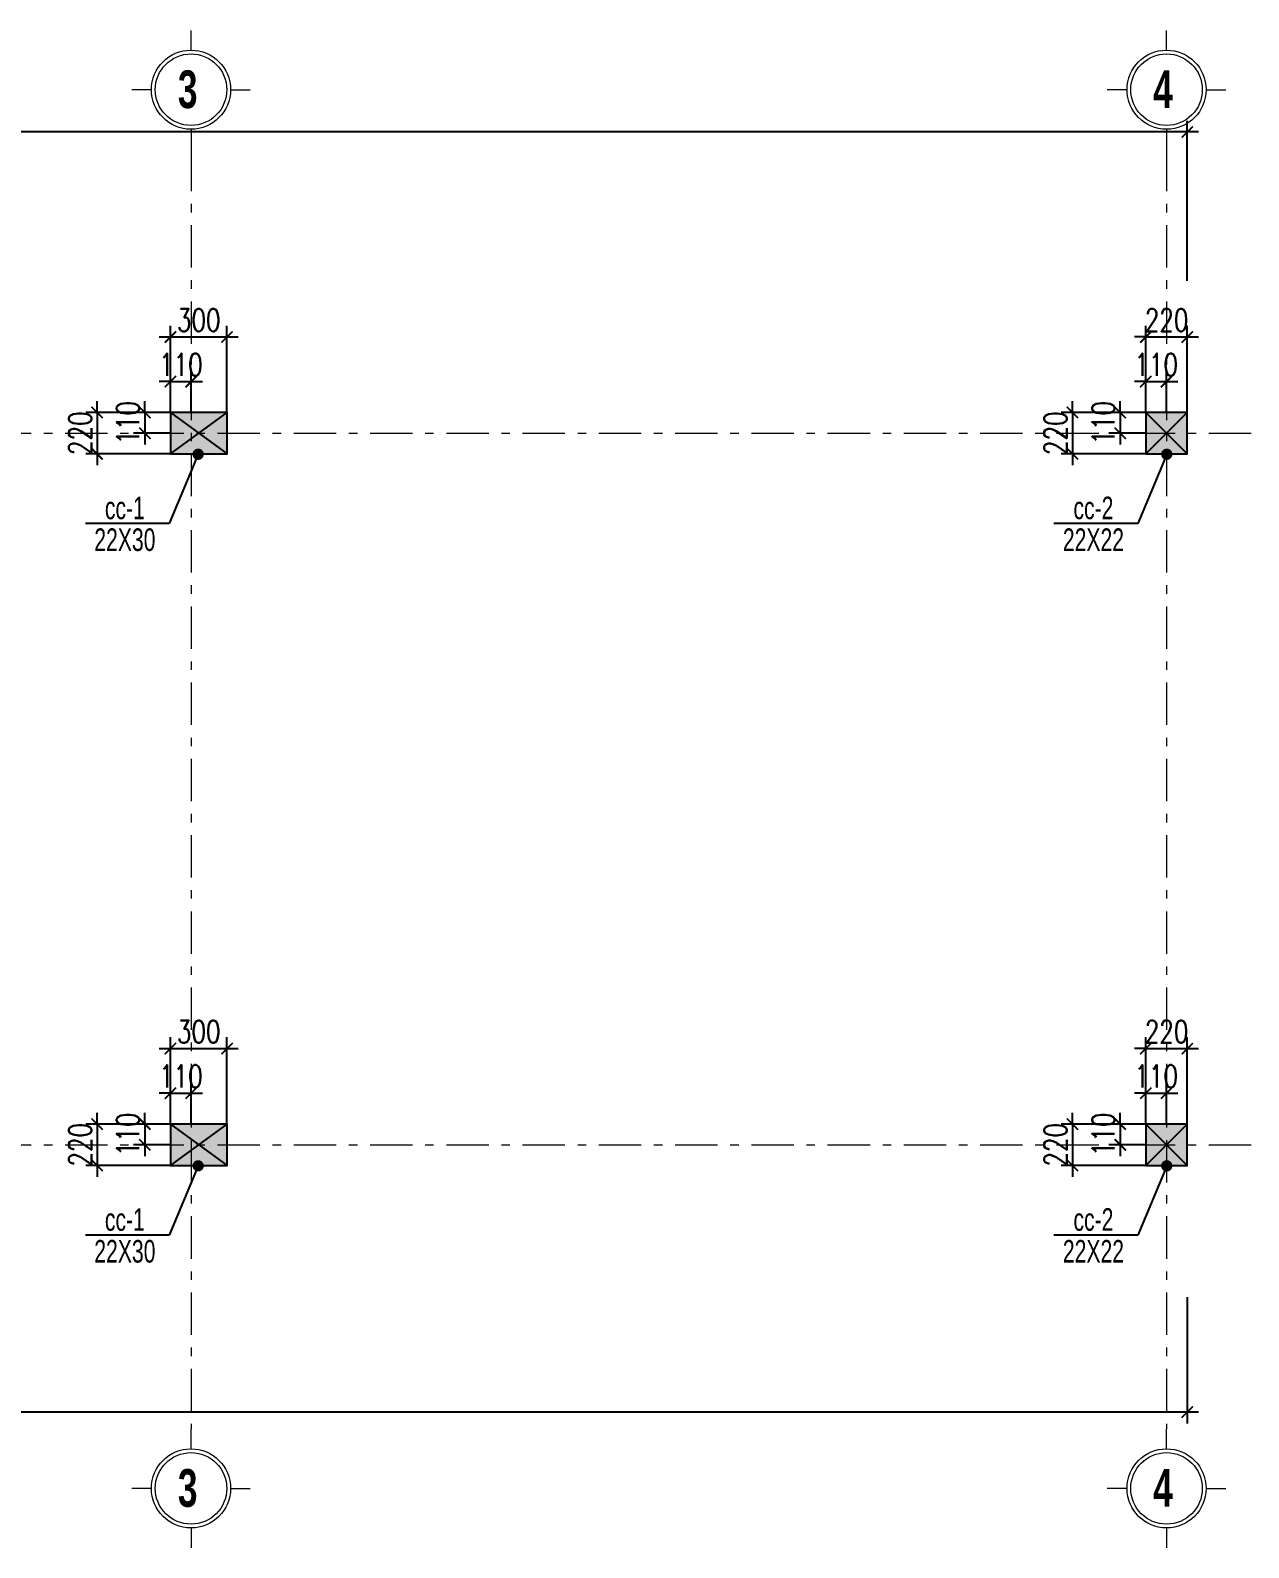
# Model space of a CAD drawing. Extents: x -2098986 to 943, y -1296280 to 73591.
# Drawn here: x -1721658 to -1715188, y -1065791 to -1057731 of the extents above; entities that cross this region are included whole.
import ezdxf
from ezdxf.enums import TextEntityAlignment as Align

# ---------------------------------------------------------------- set-up
doc = ezdxf.new("R2010")
doc.units = 0
doc.header["$LTSCALE"] = 150
doc.header["$PDMODE"] = 35
doc.linetypes.add('_Tim', pattern=[9, 5, -1.5, 1, -1.5])
doc.layers.get('0').update_dxf_attribs({"lineweight": 18})
doc.layers.get('Defpoints').update_dxf_attribs({"lineweight": 18})
for name, color, linetype, lineweight in [('05.Text', 253, 'Continuous', 18), ('LS-DIM', 251, 'Continuous', 13), ('LS-TEXT', 60, 'Continuous', 20), ('LS-TRUC', 108, '_Tim', 9)]:
    doc.layers.add(name, color=color, linetype=linetype, lineweight=lineweight)
doc.layers.add('DIM', color=1, linetype='Continuous')
doc.layers.add('HATCH', color=8, linetype='Continuous')
doc.styles.add('AVANTHB', font='')
doc.styles.add('KCVN-LEADER', font='vnromadi.shx', dxfattribs={"width": 0.7, "height": 4})
doc.styles.add('vnsimpli', font='vnsimli.shx', dxfattribs={"width": 0.75})
doc.styles.get('AVANTHB').set_extended_font_data('.VnAvantH', bold=True)
doc.dimstyles.new('D100', dxfattribs={"dimtxt": 200, "dimasz": 100, "dimexe": 100, "dimexo": 0, "dimgap": 50, "dimtad": 1, "dimdec": 0, "dimdsep": 46, "dimtxsty": 'vnsimpli', "dimblk": 'ARCHTICK', "dimcen": 1, "dimdle": 100, "dimclrd": 256, "dimclre": 256, "dimclrt": 60, "dimadec": 0, "dimazin": 0, "dimtfac": 1, "dimtdec": 0, "dimtix": 1, "dimtmove": 2, "dimatfit": 3, "dimfxl": 1, "dimarcsym": 0})
doc.dimstyles.new('D100(120)', dxfattribs={"dimtxt": 120, "dimasz": 60, "dimexe": 60, "dimexo": 0, "dimgap": 30, "dimtad": 1, "dimdec": 0, "dimdsep": 46, "dimtxsty": 'vnsimpli', "dimblk": 'ARCHTICK', "dimcen": 0, "dimdle": 60, "dimclrd": 256, "dimclre": 256, "dimclrt": 60, "dimadec": 0, "dimazin": 0, "dimtfac": 1, "dimtdec": 0, "dimtix": 1, "dimtmove": 0, "dimatfit": 3, "dimfxl": 1, "dimarcsym": 0})

# ---------------------------------------------------------------- blocks, each defined once
blk = doc.blocks.new('DANHTRUC')
for p, q in [((980383, -947347), (980383, -947137)), ((979963, -947767), (979753, -947767)), ((980803, -947767), (981013, -947767)), ((980383, -948187), (980383, -948397))]:
    blk.add_line(p, q)
for radius in [420, 380]:
    blk.add_circle((980383, -947767), radius)
blk = doc.blocks.new('_ArchTick')
at = {"layer": 'DIM', "color": 0, "const_width": 0.15}
blk.add_lwpolyline([(-0.5, -0.5), (0.5, 0.5)], dxfattribs=at)
blk = doc.blocks.new('*D734')
at = {"layer": 'Defpoints', "color": 0, "transparency": 16777216}
for p in [(-1939457, -1050604), (-1939457, -1051394), (-1924457, -1051394)]:
    blk.add_point(p, dxfattribs=at)
at = {"layer": 'LS-DIM', "lineweight": -2, "transparency": 16777216}
for p, q in [((-1924397, -1050604), (-1939517, -1050604)), ((-1939457, -1051394), (-1939457, -1050544)), ((-1924457, -1051394), (-1924457, -1050544))]:
    blk.add_line(p, q, dxfattribs=at)
at = {"layer": 'LS-DIM', "lineweight": -2, "transparency": 16777216, "xscale": 60, "yscale": 60, "zscale": 60, "rotation": 180}
blk.add_blockref('_ArchTick', (-1939457, -1050604), dxfattribs=at)
at = {"layer": 'LS-DIM', "lineweight": -2, "transparency": 16777216, "xscale": 60, "yscale": 60, "zscale": 60}
blk.add_blockref('_ArchTick', (-1924457, -1050604), dxfattribs=at)
at = {"layer": 'LS-DIM', "color": 60, "transparency": 16777216, "insert": (-1931956, -1050514), "char_height": 120, "attachment_point": 5, "style": 'vnsimpli'}
blk.add_mtext('15000', dxfattribs=at)
blk = doc.blocks.new('*D744')
at = {"layer": 'Defpoints', "color": 0, "transparency": 16777216}
for p in [(-1939457, -1056794), (-1924457, -1056794), (-1939457, -1057404)]:
    blk.add_point(p, dxfattribs=at)
at = {"layer": 'LS-DIM', "lineweight": -2, "transparency": 16777216}
for p, q in [((-1939457, -1056794), (-1939457, -1057464)), ((-1924457, -1056794), (-1924457, -1057464)), ((-1924397, -1057404), (-1939517, -1057404))]:
    blk.add_line(p, q, dxfattribs=at)
at = {"layer": 'LS-DIM', "lineweight": -2, "transparency": 16777216, "xscale": 60, "yscale": 60, "zscale": 60, "rotation": 180}
blk.add_blockref('_ArchTick', (-1939457, -1057404), dxfattribs=at)
at = {"layer": 'LS-DIM', "lineweight": -2, "transparency": 16777216, "xscale": 60, "yscale": 60, "zscale": 60}
blk.add_blockref('_ArchTick', (-1924457, -1057404), dxfattribs=at)
at = {"layer": 'LS-DIM', "color": 60, "transparency": 16777216, "insert": (-1931956, -1057314), "char_height": 120, "attachment_point": 5, "style": 'vnsimpli'}
blk.add_mtext('15000', dxfattribs=at)
blk = doc.blocks.new('*D766')
at = {"layer": 'Defpoints', "color": 0, "transparency": 16777216}
for p in [(-1720803.7, -1059596.8), (-1720913.7, -1059760.8), (-1720803.7, -1059760.8)]:
    blk.add_point(p, dxfattribs=at)
at = {"layer": 'LS-DIM', "lineweight": -2, "transparency": 16777216}
for p, q in [((-1720913.7, -1059760.8), (-1720913.7, -1059536.8)), ((-1720803.7, -1059760.8), (-1720803.7, -1059536.8)), ((-1720913.7, -1059596.8), (-1720973.7, -1059596.8)), ((-1720913.7, -1059596.8), (-1720803.7, -1059596.8)), ((-1720803.7, -1059596.8), (-1720743.7, -1059596.8))]:
    blk.add_line(p, q, dxfattribs=at)
at = {"layer": 'LS-DIM', "lineweight": -2, "transparency": 16777216, "xscale": 60, "yscale": 60, "zscale": 60}
blk.add_blockref('_ArchTick', (-1720913.7, -1059596.8), dxfattribs=at)
at = {"layer": 'LS-DIM', "lineweight": -2, "transparency": 16777216, "xscale": 60, "yscale": 60, "zscale": 60, "rotation": 180}
blk.add_blockref('_ArchTick', (-1720803.7, -1059596.8), dxfattribs=at)
at = {"layer": 'LS-DIM', "color": 60, "transparency": 16777216, "insert": (-1720858.7, -1059506.8), "char_height": 120, "attachment_point": 5, "style": 'vnsimpli'}
blk.add_mtext('110', dxfattribs=at)
blk = doc.blocks.new('*D767')
at = {"layer": 'Defpoints', "color": 0, "transparency": 16777216}
for p in [(-1720613.7, -1059359.8), (-1720913.7, -1059760.8), (-1720613.7, -1059760.8)]:
    blk.add_point(p, dxfattribs=at)
at = {"layer": 'LS-DIM', "lineweight": -2, "transparency": 16777216}
for p, q in [((-1720913.7, -1059760.8), (-1720913.7, -1059299.8)), ((-1720613.7, -1059760.8), (-1720613.7, -1059299.8)), ((-1720973.7, -1059359.8), (-1720553.7, -1059359.8))]:
    blk.add_line(p, q, dxfattribs=at)
at = {"layer": 'LS-DIM', "lineweight": -2, "transparency": 16777216, "xscale": 60, "yscale": 60, "zscale": 60, "rotation": 180}
blk.add_blockref('_ArchTick', (-1720913.7, -1059359.8), dxfattribs=at)
at = {"layer": 'LS-DIM', "lineweight": -2, "transparency": 16777216, "xscale": 60, "yscale": 60, "zscale": 60}
blk.add_blockref('_ArchTick', (-1720613.7, -1059359.8), dxfattribs=at)
at = {"layer": 'LS-DIM', "color": 60, "transparency": 16777216, "insert": (-1720763.7, -1059269.8), "char_height": 120, "attachment_point": 5, "style": 'vnsimpli'}
blk.add_mtext('300', dxfattribs=at)
blk = doc.blocks.new('*D768')
at = {"layer": 'Defpoints', "color": 0, "transparency": 16777216}
for p in [(-1720913.7, -1059760.8), (-1721049.6, -1059870.8), (-1720913.7, -1059870.8)]:
    blk.add_point(p, dxfattribs=at)
at = {"layer": 'LS-DIM', "lineweight": -2, "transparency": 16777216}
for p, q in [((-1721049.6, -1059760.8), (-1721049.6, -1059700.8)), ((-1720913.7, -1059760.8), (-1721109.6, -1059760.8)), ((-1721049.6, -1059760.8), (-1721049.6, -1059870.8)), ((-1720913.7, -1059870.8), (-1721109.6, -1059870.8)), ((-1721049.6, -1059870.8), (-1721049.6, -1059930.8))]:
    blk.add_line(p, q, dxfattribs=at)
at = {"layer": 'LS-DIM', "lineweight": -2, "transparency": 16777216, "xscale": 60, "yscale": 60, "zscale": 60}
for p, rotation in [((-1721049.6, -1059760.8), 270), ((-1721049.6, -1059870.8), 90)]:
    blk.add_blockref('_ArchTick', p, dxfattribs=dict(at, rotation=rotation))
at = {"layer": 'LS-DIM', "color": 60, "transparency": 16777216, "insert": (-1721139.6, -1059815.8), "char_height": 120, "attachment_point": 5, "rotation": 90, "style": 'vnsimpli'}
blk.add_mtext('110', dxfattribs=at)
blk = doc.blocks.new('*D769')
at = {"layer": 'Defpoints', "color": 0, "transparency": 16777216}
for p in [(-1720913.7, -1059760.8), (-1721303.6, -1059980.8), (-1720913.7, -1059980.8)]:
    blk.add_point(p, dxfattribs=at)
at = {"layer": 'LS-DIM', "lineweight": -2, "transparency": 16777216}
for p, q in [((-1721303.6, -1059760.8), (-1721303.6, -1059700.8)), ((-1720913.7, -1059760.8), (-1721363.6, -1059760.8)), ((-1721303.6, -1059760.8), (-1721303.6, -1059980.8)), ((-1720913.7, -1059980.8), (-1721363.6, -1059980.8)), ((-1721303.6, -1059980.8), (-1721303.6, -1060040.8))]:
    blk.add_line(p, q, dxfattribs=at)
at = {"layer": 'LS-DIM', "lineweight": -2, "transparency": 16777216, "xscale": 60, "yscale": 60, "zscale": 60}
for p, rotation in [((-1721303.6, -1059760.8), 270), ((-1721303.6, -1059980.8), 90)]:
    blk.add_blockref('_ArchTick', p, dxfattribs=dict(at, rotation=rotation))
at = {"layer": 'LS-DIM', "color": 60, "transparency": 16777216, "insert": (-1721393.6, -1059870.8), "char_height": 120, "attachment_point": 5, "rotation": 90, "style": 'vnsimpli'}
blk.add_mtext('220', dxfattribs=at)
blk = doc.blocks.new('DOT')
at = {"color": 0, "linetype": 'ByBlock'}
blk.add_line((-0.5, 0), (-1, 0), dxfattribs=at)
at = {"color": 0, "linetype": 'ByBlock', "const_width": 0.5}
blk.add_lwpolyline([(-0.25, 0, 1), (0.25, 0, 1)], format="xyb", close=True, dxfattribs=at)
blk = doc.blocks.new('*D770')
at = {"layer": 'Defpoints', "color": 0, "transparency": 16777216}
for p in [(-1720803.7, -1063376.8), (-1720913.7, -1063540.8), (-1720803.7, -1063540.8)]:
    blk.add_point(p, dxfattribs=at)
at = {"layer": 'LS-DIM', "lineweight": -2, "transparency": 16777216}
for p, q in [((-1720913.7, -1063540.8), (-1720913.7, -1063316.8)), ((-1720803.7, -1063540.8), (-1720803.7, -1063316.8)), ((-1720913.7, -1063376.8), (-1720973.7, -1063376.8)), ((-1720913.7, -1063376.8), (-1720803.7, -1063376.8)), ((-1720803.7, -1063376.8), (-1720743.7, -1063376.8))]:
    blk.add_line(p, q, dxfattribs=at)
at = {"layer": 'LS-DIM', "lineweight": -2, "transparency": 16777216, "xscale": 60, "yscale": 60, "zscale": 60}
blk.add_blockref('_ArchTick', (-1720913.7, -1063376.8), dxfattribs=at)
at = {"layer": 'LS-DIM', "lineweight": -2, "transparency": 16777216, "xscale": 60, "yscale": 60, "zscale": 60, "rotation": 180}
blk.add_blockref('_ArchTick', (-1720803.7, -1063376.8), dxfattribs=at)
at = {"layer": 'LS-DIM', "color": 60, "transparency": 16777216, "insert": (-1720858.7, -1063286.8), "char_height": 120, "attachment_point": 5, "style": 'vnsimpli'}
blk.add_mtext('110', dxfattribs=at)
blk = doc.blocks.new('*D771')
at = {"layer": 'Defpoints', "color": 0, "transparency": 16777216}
for p in [(-1720613.7, -1063139.8), (-1720913.7, -1063540.8), (-1720613.7, -1063540.8)]:
    blk.add_point(p, dxfattribs=at)
at = {"layer": 'LS-DIM', "lineweight": -2, "transparency": 16777216}
for p, q in [((-1720913.7, -1063540.8), (-1720913.7, -1063079.8)), ((-1720613.7, -1063540.8), (-1720613.7, -1063079.8)), ((-1720973.7, -1063139.8), (-1720553.7, -1063139.8))]:
    blk.add_line(p, q, dxfattribs=at)
at = {"layer": 'LS-DIM', "lineweight": -2, "transparency": 16777216, "xscale": 60, "yscale": 60, "zscale": 60, "rotation": 180}
blk.add_blockref('_ArchTick', (-1720913.7, -1063139.8), dxfattribs=at)
at = {"layer": 'LS-DIM', "lineweight": -2, "transparency": 16777216, "xscale": 60, "yscale": 60, "zscale": 60}
blk.add_blockref('_ArchTick', (-1720613.7, -1063139.8), dxfattribs=at)
at = {"layer": 'LS-DIM', "color": 60, "transparency": 16777216, "insert": (-1720763.7, -1063049.8), "char_height": 120, "attachment_point": 5, "style": 'vnsimpli'}
blk.add_mtext('300', dxfattribs=at)
blk = doc.blocks.new('*D772')
at = {"layer": 'Defpoints', "color": 0, "transparency": 16777216}
for p in [(-1720913.7, -1063540.8), (-1721049.6, -1063650.8), (-1720913.7, -1063650.8)]:
    blk.add_point(p, dxfattribs=at)
at = {"layer": 'LS-DIM', "lineweight": -2, "transparency": 16777216}
for p, q in [((-1721049.6, -1063540.8), (-1721049.6, -1063480.8)), ((-1720913.7, -1063540.8), (-1721109.6, -1063540.8)), ((-1721049.6, -1063540.8), (-1721049.6, -1063650.8)), ((-1720913.7, -1063650.8), (-1721109.6, -1063650.8)), ((-1721049.6, -1063650.8), (-1721049.6, -1063710.8))]:
    blk.add_line(p, q, dxfattribs=at)
at = {"layer": 'LS-DIM', "lineweight": -2, "transparency": 16777216, "xscale": 60, "yscale": 60, "zscale": 60}
for p, rotation in [((-1721049.6, -1063540.8), 270), ((-1721049.6, -1063650.8), 90)]:
    blk.add_blockref('_ArchTick', p, dxfattribs=dict(at, rotation=rotation))
at = {"layer": 'LS-DIM', "color": 60, "transparency": 16777216, "insert": (-1721139.6, -1063595.8), "char_height": 120, "attachment_point": 5, "rotation": 90, "style": 'vnsimpli'}
blk.add_mtext('110', dxfattribs=at)
blk = doc.blocks.new('*D773')
at = {"layer": 'Defpoints', "color": 0, "transparency": 16777216}
for p in [(-1720913.7, -1063540.8), (-1721303.6, -1063760.8), (-1720913.7, -1063760.8)]:
    blk.add_point(p, dxfattribs=at)
at = {"layer": 'LS-DIM', "lineweight": -2, "transparency": 16777216}
for p, q in [((-1721303.6, -1063540.8), (-1721303.6, -1063480.8)), ((-1720913.7, -1063540.8), (-1721363.6, -1063540.8)), ((-1721303.6, -1063540.8), (-1721303.6, -1063760.8)), ((-1720913.7, -1063760.8), (-1721363.6, -1063760.8)), ((-1721303.6, -1063760.8), (-1721303.6, -1063820.8))]:
    blk.add_line(p, q, dxfattribs=at)
at = {"layer": 'LS-DIM', "lineweight": -2, "transparency": 16777216, "xscale": 60, "yscale": 60, "zscale": 60}
for p, rotation in [((-1721303.6, -1063540.8), 270), ((-1721303.6, -1063760.8), 90)]:
    blk.add_blockref('_ArchTick', p, dxfattribs=dict(at, rotation=rotation))
at = {"layer": 'LS-DIM', "color": 60, "transparency": 16777216, "insert": (-1721393.6, -1063650.8), "char_height": 120, "attachment_point": 5, "rotation": 90, "style": 'vnsimpli'}
blk.add_mtext('220', dxfattribs=at)
blk = doc.blocks.new('*D754')
at = {"layer": 'Defpoints', "color": 0, "transparency": 16777216}
for p in [(-1715623.7, -1059596.8), (-1715733.7, -1059760.8), (-1715623.7, -1059760.8)]:
    blk.add_point(p, dxfattribs=at)
at = {"layer": 'LS-DIM', "lineweight": -2, "transparency": 16777216}
for p, q in [((-1715733.7, -1059760.8), (-1715733.7, -1059536.8)), ((-1715623.7, -1059760.8), (-1715623.7, -1059536.8)), ((-1715733.7, -1059596.8), (-1715793.7, -1059596.8)), ((-1715733.7, -1059596.8), (-1715623.7, -1059596.8)), ((-1715623.7, -1059596.8), (-1715563.7, -1059596.8))]:
    blk.add_line(p, q, dxfattribs=at)
at = {"layer": 'LS-DIM', "lineweight": -2, "transparency": 16777216, "xscale": 60, "yscale": 60, "zscale": 60}
blk.add_blockref('_ArchTick', (-1715733.7, -1059596.8), dxfattribs=at)
at = {"layer": 'LS-DIM', "lineweight": -2, "transparency": 16777216, "xscale": 60, "yscale": 60, "zscale": 60, "rotation": 180}
blk.add_blockref('_ArchTick', (-1715623.7, -1059596.8), dxfattribs=at)
at = {"layer": 'LS-DIM', "color": 60, "transparency": 16777216, "insert": (-1715678.7, -1059506.8), "char_height": 120, "attachment_point": 5, "style": 'vnsimpli'}
blk.add_mtext('110', dxfattribs=at)
blk = doc.blocks.new('*D755')
at = {"layer": 'Defpoints', "color": 0, "transparency": 16777216}
for p in [(-1715513.7, -1059359.8), (-1715733.7, -1059760.8), (-1715513.7, -1059760.8)]:
    blk.add_point(p, dxfattribs=at)
at = {"layer": 'LS-DIM', "lineweight": -2, "transparency": 16777216}
for p, q in [((-1715733.7, -1059760.8), (-1715733.7, -1059299.8)), ((-1715513.7, -1059760.8), (-1715513.7, -1059299.8)), ((-1715733.7, -1059359.8), (-1715793.7, -1059359.8)), ((-1715733.7, -1059359.8), (-1715513.7, -1059359.8)), ((-1715513.7, -1059359.8), (-1715453.7, -1059359.8))]:
    blk.add_line(p, q, dxfattribs=at)
at = {"layer": 'LS-DIM', "lineweight": -2, "transparency": 16777216, "xscale": 60, "yscale": 60, "zscale": 60}
blk.add_blockref('_ArchTick', (-1715733.7, -1059359.8), dxfattribs=at)
at = {"layer": 'LS-DIM', "lineweight": -2, "transparency": 16777216, "xscale": 60, "yscale": 60, "zscale": 60, "rotation": 180}
blk.add_blockref('_ArchTick', (-1715513.7, -1059359.8), dxfattribs=at)
at = {"layer": 'LS-DIM', "color": 60, "transparency": 16777216, "insert": (-1715623.7, -1059269.8), "char_height": 120, "attachment_point": 5, "style": 'vnsimpli'}
blk.add_mtext('220', dxfattribs=at)
blk = doc.blocks.new('*D756')
at = {"layer": 'Defpoints', "color": 0, "transparency": 16777216}
for p in [(-1715733.7, -1059760.8), (-1715869.6, -1059870.8), (-1715733.7, -1059870.8)]:
    blk.add_point(p, dxfattribs=at)
at = {"layer": 'LS-DIM', "lineweight": -2, "transparency": 16777216}
for p, q in [((-1715869.6, -1059760.8), (-1715869.6, -1059700.8)), ((-1715733.7, -1059760.8), (-1715929.6, -1059760.8)), ((-1715869.6, -1059760.8), (-1715869.6, -1059870.8)), ((-1715733.7, -1059870.8), (-1715929.6, -1059870.8)), ((-1715869.6, -1059870.8), (-1715869.6, -1059930.8))]:
    blk.add_line(p, q, dxfattribs=at)
at = {"layer": 'LS-DIM', "lineweight": -2, "transparency": 16777216, "xscale": 60, "yscale": 60, "zscale": 60}
for p, rotation in [((-1715869.6, -1059760.8), 270), ((-1715869.6, -1059870.8), 90)]:
    blk.add_blockref('_ArchTick', p, dxfattribs=dict(at, rotation=rotation))
at = {"layer": 'LS-DIM', "color": 60, "transparency": 16777216, "insert": (-1715959.6, -1059815.8), "char_height": 120, "attachment_point": 5, "rotation": 90, "style": 'vnsimpli'}
blk.add_mtext('110', dxfattribs=at)
blk = doc.blocks.new('*D757')
at = {"layer": 'Defpoints', "color": 0, "transparency": 16777216}
for p in [(-1715733.7, -1059760.8), (-1716123.6, -1059980.8), (-1715733.7, -1059980.8)]:
    blk.add_point(p, dxfattribs=at)
at = {"layer": 'LS-DIM', "lineweight": -2, "transparency": 16777216}
for p, q in [((-1716123.6, -1059760.8), (-1716123.6, -1059700.8)), ((-1715733.7, -1059760.8), (-1716183.6, -1059760.8)), ((-1716123.6, -1059760.8), (-1716123.6, -1059980.8)), ((-1715733.7, -1059980.8), (-1716183.6, -1059980.8)), ((-1716123.6, -1059980.8), (-1716123.6, -1060040.8))]:
    blk.add_line(p, q, dxfattribs=at)
at = {"layer": 'LS-DIM', "lineweight": -2, "transparency": 16777216, "xscale": 60, "yscale": 60, "zscale": 60}
for p, rotation in [((-1716123.6, -1059760.8), 270), ((-1716123.6, -1059980.8), 90)]:
    blk.add_blockref('_ArchTick', p, dxfattribs=dict(at, rotation=rotation))
at = {"layer": 'LS-DIM', "color": 60, "transparency": 16777216, "insert": (-1716213.6, -1059870.8), "char_height": 120, "attachment_point": 5, "rotation": 90, "style": 'vnsimpli'}
blk.add_mtext('220', dxfattribs=at)
blk = doc.blocks.new('*D758')
at = {"layer": 'Defpoints', "color": 0, "transparency": 16777216}
for p in [(-1715623.7, -1063376.8), (-1715733.7, -1063540.8), (-1715623.7, -1063540.8)]:
    blk.add_point(p, dxfattribs=at)
at = {"layer": 'LS-DIM', "lineweight": -2, "transparency": 16777216}
for p, q in [((-1715733.7, -1063540.8), (-1715733.7, -1063316.8)), ((-1715623.7, -1063540.8), (-1715623.7, -1063316.8)), ((-1715733.7, -1063376.8), (-1715793.7, -1063376.8)), ((-1715733.7, -1063376.8), (-1715623.7, -1063376.8)), ((-1715623.7, -1063376.8), (-1715563.7, -1063376.8))]:
    blk.add_line(p, q, dxfattribs=at)
at = {"layer": 'LS-DIM', "lineweight": -2, "transparency": 16777216, "xscale": 60, "yscale": 60, "zscale": 60}
blk.add_blockref('_ArchTick', (-1715733.7, -1063376.8), dxfattribs=at)
at = {"layer": 'LS-DIM', "lineweight": -2, "transparency": 16777216, "xscale": 60, "yscale": 60, "zscale": 60, "rotation": 180}
blk.add_blockref('_ArchTick', (-1715623.7, -1063376.8), dxfattribs=at)
at = {"layer": 'LS-DIM', "color": 60, "transparency": 16777216, "insert": (-1715678.7, -1063286.8), "char_height": 120, "attachment_point": 5, "style": 'vnsimpli'}
blk.add_mtext('110', dxfattribs=at)
blk = doc.blocks.new('*D759')
at = {"layer": 'Defpoints', "color": 0, "transparency": 16777216}
for p in [(-1715513.7, -1063139.8), (-1715733.7, -1063540.8), (-1715513.7, -1063540.8)]:
    blk.add_point(p, dxfattribs=at)
at = {"layer": 'LS-DIM', "lineweight": -2, "transparency": 16777216}
for p, q in [((-1715733.7, -1063540.8), (-1715733.7, -1063079.8)), ((-1715513.7, -1063540.8), (-1715513.7, -1063079.8)), ((-1715733.7, -1063139.8), (-1715793.7, -1063139.8)), ((-1715733.7, -1063139.8), (-1715513.7, -1063139.8)), ((-1715513.7, -1063139.8), (-1715453.7, -1063139.8))]:
    blk.add_line(p, q, dxfattribs=at)
at = {"layer": 'LS-DIM', "lineweight": -2, "transparency": 16777216, "xscale": 60, "yscale": 60, "zscale": 60}
blk.add_blockref('_ArchTick', (-1715733.7, -1063139.8), dxfattribs=at)
at = {"layer": 'LS-DIM', "lineweight": -2, "transparency": 16777216, "xscale": 60, "yscale": 60, "zscale": 60, "rotation": 180}
blk.add_blockref('_ArchTick', (-1715513.7, -1063139.8), dxfattribs=at)
at = {"layer": 'LS-DIM', "color": 60, "transparency": 16777216, "insert": (-1715623.7, -1063049.8), "char_height": 120, "attachment_point": 5, "style": 'vnsimpli'}
blk.add_mtext('220', dxfattribs=at)
blk = doc.blocks.new('*D760')
at = {"layer": 'Defpoints', "color": 0, "transparency": 16777216}
for p in [(-1715733.7, -1063540.8), (-1715869.6, -1063650.8), (-1715733.7, -1063650.8)]:
    blk.add_point(p, dxfattribs=at)
at = {"layer": 'LS-DIM', "lineweight": -2, "transparency": 16777216}
for p, q in [((-1715869.6, -1063540.8), (-1715869.6, -1063480.8)), ((-1715733.7, -1063540.8), (-1715929.6, -1063540.8)), ((-1715869.6, -1063540.8), (-1715869.6, -1063650.8)), ((-1715733.7, -1063650.8), (-1715929.6, -1063650.8)), ((-1715869.6, -1063650.8), (-1715869.6, -1063710.8))]:
    blk.add_line(p, q, dxfattribs=at)
at = {"layer": 'LS-DIM', "lineweight": -2, "transparency": 16777216, "xscale": 60, "yscale": 60, "zscale": 60}
for p, rotation in [((-1715869.6, -1063540.8), 270), ((-1715869.6, -1063650.8), 90)]:
    blk.add_blockref('_ArchTick', p, dxfattribs=dict(at, rotation=rotation))
at = {"layer": 'LS-DIM', "color": 60, "transparency": 16777216, "insert": (-1715959.6, -1063595.8), "char_height": 120, "attachment_point": 5, "rotation": 90, "style": 'vnsimpli'}
blk.add_mtext('110', dxfattribs=at)
blk = doc.blocks.new('*D761')
at = {"layer": 'Defpoints', "color": 0, "transparency": 16777216}
for p in [(-1715733.7, -1063540.8), (-1716123.6, -1063760.8), (-1715733.7, -1063760.8)]:
    blk.add_point(p, dxfattribs=at)
at = {"layer": 'LS-DIM', "lineweight": -2, "transparency": 16777216}
for p, q in [((-1716123.6, -1063540.8), (-1716123.6, -1063480.8)), ((-1715733.7, -1063540.8), (-1716183.6, -1063540.8)), ((-1716123.6, -1063540.8), (-1716123.6, -1063760.8)), ((-1715733.7, -1063760.8), (-1716183.6, -1063760.8)), ((-1716123.6, -1063760.8), (-1716123.6, -1063820.8))]:
    blk.add_line(p, q, dxfattribs=at)
at = {"layer": 'LS-DIM', "lineweight": -2, "transparency": 16777216, "xscale": 60, "yscale": 60, "zscale": 60}
for p, rotation in [((-1716123.6, -1063540.8), 270), ((-1716123.6, -1063760.8), 90)]:
    blk.add_blockref('_ArchTick', p, dxfattribs=dict(at, rotation=rotation))
at = {"layer": 'LS-DIM', "color": 60, "transparency": 16777216, "insert": (-1716213.6, -1063650.8), "char_height": 120, "attachment_point": 5, "rotation": 90, "style": 'vnsimpli'}
blk.add_mtext('220', dxfattribs=at)
blk = doc.blocks.new('qqqe213123213')
at = {"layer": 'HATCH'}
h = blk.add_hatch(color=256, dxfattribs=at)
h.dxf.hatch_style = 1
h.paths.add_polyline_path([(-1929857, -1052314), (-1929557, -1052314), (-1929557, -1052094), (-1929857, -1052094)])
h = blk.add_hatch(color=256, dxfattribs=at)
h.dxf.hatch_style = 1
h.paths.add_polyline_path([(-1924677, -1052314), (-1924457, -1052314), (-1924457, -1052094), (-1924677, -1052094)])
h = blk.add_hatch(color=256, dxfattribs=at)
h.dxf.hatch_style = 1
h.paths.add_polyline_path([(-1929857, -1056094), (-1929557, -1056094), (-1929557, -1055874), (-1929857, -1055874)])
h = blk.add_hatch(color=256, dxfattribs=at)
h.dxf.hatch_style = 1
h.paths.add_polyline_path([(-1924677, -1056094), (-1924457, -1056094), (-1924457, -1055874), (-1924677, -1055874)])
at = {"layer": 'DIM'}
for p, q in [((-1929857, -1052094), (-1929557, -1052314)), ((-1929857, -1052314), (-1929557, -1052094)), ((-1924677, -1052094), (-1924457, -1052314)), ((-1924677, -1052314), (-1924457, -1052094)), ((-1929857, -1055874), (-1929557, -1056094)), ((-1929857, -1056094), (-1929557, -1055874)), ((-1924677, -1055874), (-1924457, -1056094)), ((-1924677, -1056094), (-1924457, -1055874))]:
    blk.add_line(p, q, dxfattribs=at)
for points in [[(-1929857, -1052314), (-1929557, -1052314), (-1929557, -1052094), (-1929857, -1052094)], [(-1924677, -1052314), (-1924457, -1052314), (-1924457, -1052094), (-1924677, -1052094)], [(-1929857, -1056094), (-1929557, -1056094), (-1929557, -1055874), (-1929857, -1055874)], [(-1924677, -1056094), (-1924457, -1056094), (-1924457, -1055874), (-1924677, -1055874)]]:
    blk.add_lwpolyline(points, close=True, dxfattribs=at)
at = {"layer": 'LS-TRUC', "ltscale": 0.3}
for p, q in [((-1929747, -1050694), (-1929747, -1057494)), ((-1924567, -1050694), (-1924567, -1057494)), ((-1941757, -1052204), (-1923057, -1052204)), ((-1941757, -1055984), (-1923057, -1055984))]:
    blk.add_line(p, q, dxfattribs=at)
at = {"layer": '05.Text', "xscale": 0.5, "yscale": 0.5, "zscale": 0.5}
for p in [(-2419939.7, -576495.7), (-2414758.7, -576495.7), (-2419939.7, -583925.7), (-2414758.7, -583925.7)]:
    blk.add_blockref('DANHTRUC', p, dxfattribs=at)
at = {"layer": '05.Text', "style": 'AVANTHB', "width": 0.7}
for s, p in [('3', (-1929817.8, -1050476.7)), ('4', (-1924637.8, -1050476.7)), ('3', (-1929817.8, -1057906.7)), ('4', (-1924637.8, -1057906.7))]:
    blk.add_text(s, height=200, dxfattribs=at).set_placement(p)
at = {"layer": 'LS-DIM'}
for base, p1, p2, picture, middle in [((-1939457, -1050604), (-1924457, -1051394), (-1939457, -1051394), '*D734', (-1931956, -1050604)), ((-1939457, -1057404), (-1924457, -1056794), (-1939457, -1056794), '*D744', (-1931956, -1057404))]:
    dim = blk.add_linear_dim(base=base, p1=p1, p2=p2, dimstyle='D100(120)', dxfattribs=at)
    dim.commit()
    dim.dimension.update_dxf_attribs({"geometry": picture, "text_midpoint": middle, "dimtype": 128})

msp = doc.modelspace()

# ---------------------------------------------------------------- block references
at = {"layer": 'DIM'}
msp.add_blockref('qqqe213123213', (208943.4, -7666.8), dxfattribs=at)

# ---------------------------------------------------------------- texts
at = {"layer": 'LS-TEXT', "color": 60, "style": 'KCVN-LEADER', "width": 0.7}
for s, p in [('cc-1', (-1721156, -1060327.7)), ('cc-2', (-1716012, -1060327.7)), ('22X30', (-1721156, -1060496.5)), ('22X22', (-1716012, -1060496.5)), ('cc-1', (-1721156, -1064107.7)), ('cc-2', (-1716012, -1064107.7)), ('22X30', (-1721156, -1064276.5)), ('22X22', (-1716012, -1064276.5))]:
    msp.add_text(s, height=120, dxfattribs=at).set_placement(p, align=Align.CENTER)

# ---------------------------------------------------------------- dimensions: what is measured, and where the dimension line sits
at = {"layer": 'LS-DIM'}
for base, p1, p2, picture, middle in [((-1720613.7, -1059359.8), (-1720913.7, -1059760.8), (-1720613.7, -1059760.8), '*D767', (-1720763.7, -1059269.8)), ((-1715513.7, -1059359.8), (-1715733.7, -1059760.8), (-1715513.7, -1059760.8), '*D755', (-1715623.7, -1059269.8)), ((-1720803.7, -1059596.8), (-1720913.7, -1059760.8), (-1720803.7, -1059760.8), '*D766', (-1720858.7, -1059506.8)), ((-1715623.7, -1059596.8), (-1715733.7, -1059760.8), (-1715623.7, -1059760.8), '*D754', (-1715678.7, -1059506.8)), ((-1720613.7, -1063139.8), (-1720913.7, -1063540.8), (-1720613.7, -1063540.8), '*D771', (-1720763.7, -1063049.8)), ((-1715513.7, -1063139.8), (-1715733.7, -1063540.8), (-1715513.7, -1063540.8), '*D759', (-1715623.7, -1063049.8)), ((-1720803.7, -1063376.8), (-1720913.7, -1063540.8), (-1720803.7, -1063540.8), '*D770', (-1720858.7, -1063286.8)), ((-1715623.7, -1063376.8), (-1715733.7, -1063540.8), (-1715623.7, -1063540.8), '*D758', (-1715678.7, -1063286.8))]:
    dim = msp.add_linear_dim(base=base, p1=p1, p2=p2, dimstyle='D100(120)', dxfattribs=at)
    dim.commit()
    dim.dimension.update_dxf_attribs({"geometry": picture, "text_midpoint": middle})
for base, p1, p2, picture, middle in [((-1721303.6, -1059980.8), (-1720913.7, -1059760.8), (-1720913.7, -1059980.8), '*D769', (-1721393.6, -1059870.8)), ((-1721049.6, -1059870.8), (-1720913.7, -1059760.8), (-1720913.7, -1059870.8), '*D768', (-1721139.6, -1059815.8)), ((-1716123.6, -1059980.8), (-1715733.7, -1059760.8), (-1715733.7, -1059980.8), '*D757', (-1716213.6, -1059870.8)), ((-1715869.6, -1059870.8), (-1715733.7, -1059760.8), (-1715733.7, -1059870.8), '*D756', (-1715959.6, -1059815.8)), ((-1721303.6, -1063760.8), (-1720913.7, -1063540.8), (-1720913.7, -1063760.8), '*D773', (-1721393.6, -1063650.8)), ((-1721049.6, -1063650.8), (-1720913.7, -1063540.8), (-1720913.7, -1063650.8), '*D772', (-1721139.6, -1063595.8)), ((-1716123.6, -1063760.8), (-1715733.7, -1063540.8), (-1715733.7, -1063760.8), '*D761', (-1716213.6, -1063650.8)), ((-1715869.6, -1063650.8), (-1715733.7, -1063540.8), (-1715733.7, -1063650.8), '*D760', (-1715959.6, -1063595.8))]:
    dim = msp.add_linear_dim(base=base, p1=p1, p2=p2, angle=90, dimstyle='D100(120)', dxfattribs=at)
    dim.commit()
    dim.dimension.update_dxf_attribs({"geometry": picture, "text_midpoint": middle})

# ---------------------------------------------------------------- leaders
for points in [[(-1720766.7, -1059982.7), (-1720920.6, -1060350.1), (-1721366, -1060350.1)], [(-1715622.7, -1059982.7), (-1715776.6, -1060350.1), (-1716222, -1060350.1)], [(-1720766.7, -1063762.7), (-1720920.6, -1064130.1), (-1721366, -1064130.1)], [(-1715622.7, -1063762.7), (-1715776.6, -1064130.1), (-1716222, -1064130.1)]]:
    msp.add_leader(points, dimstyle='D100', override={"dimasz": 60, "dimtad": 0, "dimldrblk": 'DOT'}, dxfattribs=at)

doc.saveas('drawing.dxf')
